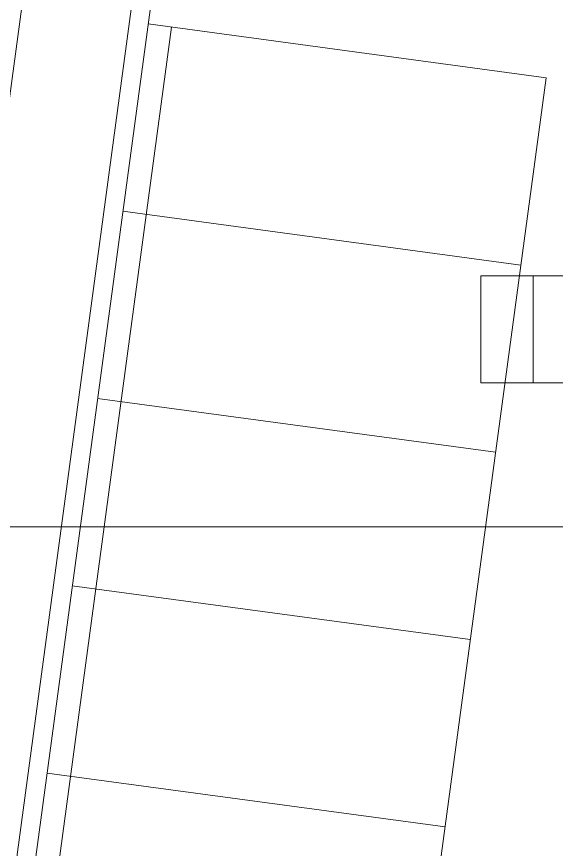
# Model space of a CAD drawing. Header units: millimetres. Extents: x -280308 to 6402717, y -14 to 2073074.
# Drawn here: x -42072 to -39216, y 265697 to 270103 of the extents above; entities that cross this region are included whole.
import ezdxf
from ezdxf.enums import TextEntityAlignment as Align

# ---------------------------------------------------------------- set-up
doc = ezdxf.new("R2010")
doc.units = ezdxf.units.MM
doc.layers.get('0').update_dxf_attribs({"lineweight": 0})
doc.layers.add('A-FURN-EQPM', color=177, linetype='Continuous', lineweight=0)
doc.layers.add('A-Z22-T-Anno_Text', color=152, linetype='Continuous', lineweight=9)
doc.styles.add('TGF_A', font='arial.ttf')

# ---------------------------------------------------------------- blocks, each defined once
blk = doc.blocks.new('*U540')
at = {"lineweight": -2}
blk.add_lwpolyline([(0.2344, 0), (7.6317, 0)], dxfattribs=at)
at = {"color": 7, "lineweight": -2, "style": 'TGF_A', "flags": 8}
for tag, height, p in [('NOTE1', 0.0625, (0, 0.3375)), ('DET', 0.0938, (0, 0.0961)), ('SHT', 0.075, (0, -0.1021)), ('NOTE2', 0.0625, (0, -0.3994))]:
    blk.add_attdef(tag, text='', height=height, dxfattribs=at).set_placement(p, align=Align.MIDDLE)
blk = doc.blocks.new('A$Cba193409')
at = {"layer": 'A-Z22-T-Anno_Text', "color": 7, "xscale": 4266.666666600002, "yscale": 4266.666666600002, "zscale": 4266.666666600002}
blk.add_blockref('*U540', (-74879.7, -8888.9), dxfattribs=at)
blk = doc.blocks.new('A$Cc6df37c2')
at = {"color": 0, "linetype": 'ByBlock', "lineweight": -2}
for p, q in [((-1250.9, -296.1), (-1250.9, 270)), ((-1250.9, 270), (-1232, 270)), ((-1232, 270), (-973.5, 270)), ((-973.5, 270), (-771.9, 270)), ((-973.5, -296.1), (-973.5, 270)), ((-1232, -296.1), (-1250.9, -296.1)), ((-973.5, -296.1), (-1232, -296.1)), ((-771.9, -296.1), (-973.5, -296.1))]:
    blk.add_line(p, q, dxfattribs=at)
blk = doc.blocks.new('A$C834590f0')
at = {"ltscale": 0.25}
for p, q in [((-65562.3, -6952.5), (-66633.2, -14880.5)), ((-65686.4, -6935.8), (-63580.3, -7220.3)), ((-63580.3, -7220.3), (-64651.2, -15148.3)), ((-65820.2, -7926.8), (-63714.1, -8211.3)), ((-65954.1, -8917.8), (-63848, -9202.3)), ((-66088, -9908.8), (-63981.9, -10193.3)), ((-66221.9, -10899.8), (-64115.7, -11184.3))]:
    blk.add_line(p, q, dxfattribs=at)
blk.add_lwpolyline([(-66354.7, -6103.5), (-65587.9, -6207.1), (-66806, -15223.8), (-67574, -15120)], dxfattribs=at)
blk.add_lwpolyline([(-66270.3, -6215.9), (-65700.4, -6292.8), (-66891.7, -15111.3), (-67461.5, -15034.3)], close=True, dxfattribs=at)
for radius, start, end in [(9333.2, 17.25791, 82.30625), (6246.1, 26.31463, 82.30676), (6146.1, 26.77659, 82.30676)]:
    blk.add_arc((-66983.9, -10752.1), radius, start, end, dxfattribs=at)
at = {"layer": 'A-FURN-EQPM', "color": 32, "ltscale": 0.25, "true_color": 0xdd6108}
blk.add_blockref('A$Cc6df37c2', (-62676, -8538.8), dxfattribs=at)
blk = doc.blocks.new('A$C869c044f')
at = {"ltscale": 0.25}
blk.add_blockref('A$C834590f0', (74817.2, -14499.5), dxfattribs=at)
blk = doc.blocks.new('bb')
at = {"layer": 'A-FURN-EQPM', "color": 0, "linetype": 'ByBlock', "lineweight": -2, "ltscale": 0.25}
blk.add_blockref('A$Cba193409', (22560.4, 276291.5), dxfattribs=at)
at = {"ltscale": 0.25}
blk.add_blockref('A$C869c044f', (-50506.8, 291499.2), dxfattribs=at)

msp = doc.modelspace()

# ---------------------------------------------------------------- block references
msp.add_blockref('bb', (0, 0))

doc.saveas('drawing.dxf')
